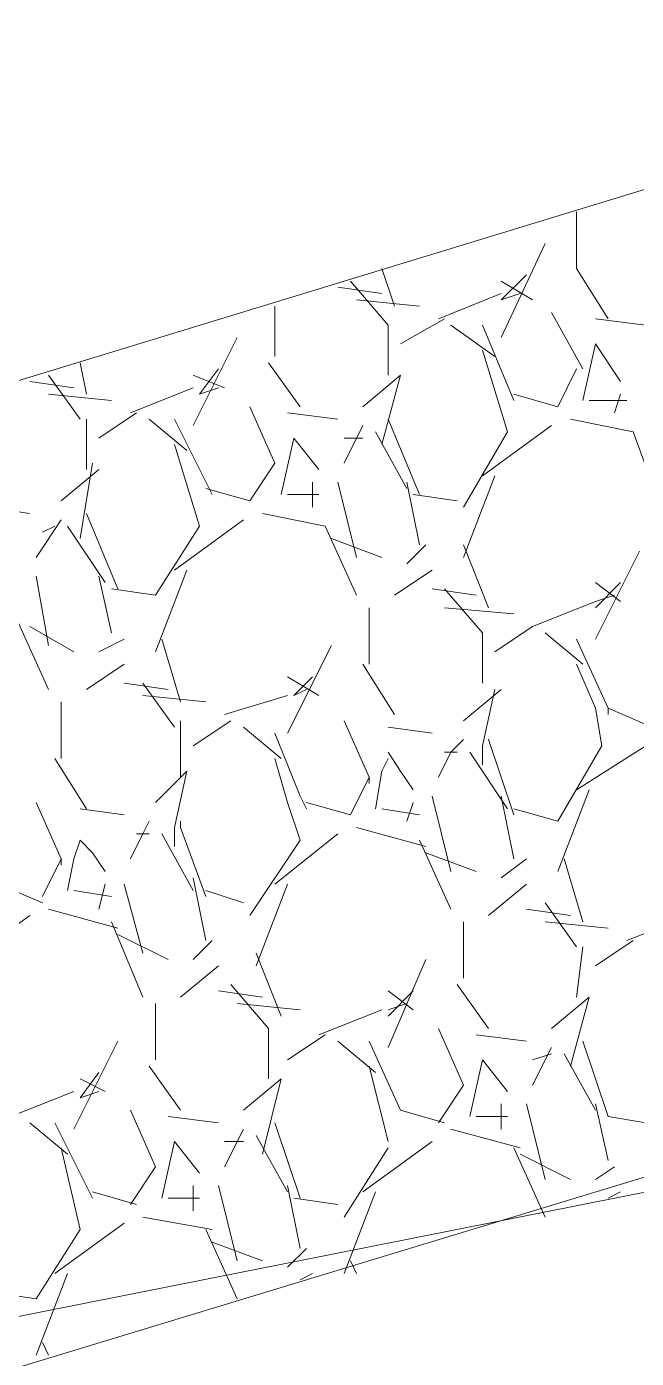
# Model space of a CAD drawing. Header units: metres. Extents: x 535413 to 535809, y 1836230 to 1836506.
# Drawn here: x 535696.595 to 535697.565, y 1836311.265 to 1836313.385 of the extents above; entities that cross this region are included whole.
import ezdxf

# ---------------------------------------------------------------- set-up
doc = ezdxf.new("R2010")
doc.units = ezdxf.units.M
doc.header["$MEASUREMENT"] = 0
doc.layers.add('Level 42', color=1, linetype='Continuous', lineweight=0)
doc.layers.add('Level 44', color=1, linetype='Continuous', lineweight=0)

msp = doc.modelspace()

# ---------------------------------------------------------------- linework, layer by layer
at = {"layer": 'Level 42', "color": 7, "linetype": 'Continuous', "lineweight": 0}
for p, q in [((535698.41, 1836313.38), (535692.29, 1836311.51)), ((535698.41, 1836313.38), (535692.29, 1836311.51)), ((535697.47, 1836313), (535697.47, 1836313.09)), ((535697.47, 1836313), (535697.47, 1836313.09)), ((535697.42, 1836313.04), (535697.35, 1836312.89)), ((535697.42, 1836313.04), (535697.35, 1836312.89)), ((535697.18, 1836312.94), (535697.16, 1836313)), ((535697.18, 1836312.94), (535697.16, 1836313)), ((535697.35, 1836312.95), (535697.39, 1836312.99)), ((535697.35, 1836312.95), (535697.39, 1836312.99)), ((535697.52, 1836312.92), (535697.47, 1836313)), ((535697.52, 1836312.92), (535697.47, 1836313)), ((535697.16, 1836312.96), (535697.09, 1836312.97)), ((535697.16, 1836312.96), (535697.09, 1836312.97)), ((535697.17, 1836312.91), (535697.11, 1836312.98)), ((535697.17, 1836312.91), (535697.11, 1836312.98)), ((535697.35, 1836312.98), (535697.4, 1836312.95)), ((535697.35, 1836312.98), (535697.4, 1836312.95)), ((535697.22, 1836312.94), (535697.12, 1836312.95)), ((535697.22, 1836312.94), (535697.12, 1836312.95)), ((535697.35, 1836312.96), (535697.25, 1836312.92)), ((535697.35, 1836312.96), (535697.25, 1836312.92)), ((535697.35, 1836312.95), (535697.38, 1836312.96)), ((535697.35, 1836312.95), (535697.38, 1836312.96)), ((535696.99, 1836312.86), (535696.99, 1836312.94)), ((535696.99, 1836312.86), (535696.99, 1836312.94)), ((535697.43, 1836312.93), (535697.48, 1836312.84)), ((535697.43, 1836312.93), (535697.48, 1836312.84)), ((535697.17, 1836312.83), (535697.17, 1836312.91)), ((535697.17, 1836312.83), (535697.17, 1836312.91)), ((535697.26, 1836312.92), (535697.19, 1836312.88)), ((535697.26, 1836312.92), (535697.19, 1836312.88)), ((535697.34, 1836312.86), (535697.27, 1836312.91)), ((535697.34, 1836312.86), (535697.27, 1836312.91)), ((535697.37, 1836312.79), (535697.32, 1836312.91)), ((535697.37, 1836312.79), (535697.32, 1836312.91)), ((535697.58, 1836312.91), (535697.5, 1836312.92)), ((535697.58, 1836312.91), (535697.5, 1836312.92)), ((535696.93, 1836312.89), (535696.86, 1836312.75)), ((535696.93, 1836312.89), (535696.86, 1836312.75)), ((535697.48, 1836312.79), (535697.5, 1836312.88)), ((535697.48, 1836312.79), (535697.5, 1836312.88)), ((535697.5, 1836312.88), (535697.54, 1836312.82)), ((535697.5, 1836312.88), (535697.54, 1836312.82)), ((535697.36, 1836312.74), (535697.32, 1836312.87)), ((535697.36, 1836312.74), (535697.32, 1836312.87)), ((535696.69, 1836312.8), (535696.68, 1836312.85)), ((535696.69, 1836312.8), (535696.68, 1836312.85)), ((535696.87, 1836312.8), (535696.9, 1836312.84)), ((535696.87, 1836312.8), (535696.9, 1836312.84)), ((535697.03, 1836312.78), (535696.98, 1836312.85)), ((535697.03, 1836312.78), (535696.98, 1836312.85)), ((535697.47, 1836312.84), (535697.44, 1836312.78)), ((535697.47, 1836312.84), (535697.44, 1836312.78)), ((535696.67, 1836312.81), (535696.6, 1836312.82)), ((535696.67, 1836312.81), (535696.6, 1836312.82)), ((535696.68, 1836312.76), (535696.63, 1836312.83)), ((535696.68, 1836312.76), (535696.63, 1836312.83)), ((535696.86, 1836312.83), (535696.91, 1836312.81)), ((535696.86, 1836312.83), (535696.91, 1836312.81)), ((535697.13, 1836312.78), (535697.19, 1836312.83)), ((535697.13, 1836312.78), (535697.19, 1836312.83)), ((535697.19, 1836312.83), (535697.16, 1836312.72)), ((535697.19, 1836312.83), (535697.16, 1836312.72)), ((535696.73, 1836312.79), (535696.63, 1836312.8)), ((535696.73, 1836312.79), (535696.63, 1836312.8)), ((535696.86, 1836312.81), (535696.76, 1836312.77)), ((535696.86, 1836312.81), (535696.76, 1836312.77)), ((535696.87, 1836312.8), (535696.9, 1836312.81)), ((535696.87, 1836312.8), (535696.9, 1836312.81)), ((535697.44, 1836312.78), (535697.37, 1836312.8)), ((535697.44, 1836312.78), (535697.37, 1836312.8)), ((535697.54, 1836312.8), (535697.53, 1836312.77)), ((535697.54, 1836312.8), (535697.53, 1836312.77)), ((535696.95, 1836312.78), (535696.99, 1836312.69)), ((535696.95, 1836312.78), (535696.99, 1836312.69)), ((535697.55, 1836312.79), (535697.49, 1836312.79)), ((535697.55, 1836312.79), (535697.49, 1836312.79)), ((535696.69, 1836312.68), (535696.69, 1836312.76)), ((535696.69, 1836312.68), (535696.69, 1836312.76)), ((535696.77, 1836312.77), (535696.71, 1836312.73)), ((535696.77, 1836312.77), (535696.71, 1836312.73)), ((535696.85, 1836312.71), (535696.79, 1836312.76)), ((535696.85, 1836312.71), (535696.79, 1836312.76)), ((535696.89, 1836312.64), (535696.83, 1836312.76)), ((535696.89, 1836312.64), (535696.83, 1836312.76)), ((535697.09, 1836312.76), (535697.01, 1836312.77)), ((535697.09, 1836312.76), (535697.01, 1836312.77)), ((535697.17, 1836312.76), (535697.22, 1836312.64)), ((535697.17, 1836312.76), (535697.22, 1836312.64)), ((535697.17, 1836312.76), (535697.22, 1836312.64)), ((535697.17, 1836312.76), (535697.22, 1836312.64)), ((535697.46, 1836312.76), (535697.56, 1836312.74)), ((535697.46, 1836312.76), (535697.56, 1836312.74)), ((535697, 1836312.64), (535697.02, 1836312.73)), ((535697, 1836312.64), (535697.02, 1836312.73)), ((535697.02, 1836312.73), (535697.06, 1836312.68)), ((535697.02, 1836312.73), (535697.06, 1836312.68)), ((535697.13, 1836312.75), (535697.1, 1836312.69)), ((535697.13, 1836312.75), (535697.1, 1836312.69)), ((535697.1, 1836312.73), (535697.13, 1836312.73)), ((535697.1, 1836312.73), (535697.13, 1836312.73)), ((535697.15, 1836312.74), (535697.2, 1836312.65)), ((535697.15, 1836312.74), (535697.2, 1836312.65)), ((535697.29, 1836312.62), (535697.36, 1836312.74)), ((535697.29, 1836312.62), (535697.36, 1836312.74)), ((535697.32, 1836312.67), (535697.43, 1836312.75)), ((535697.32, 1836312.67), (535697.43, 1836312.75)), ((535697.56, 1836312.74), (535697.6, 1836312.63)), ((535697.56, 1836312.74), (535697.6, 1836312.63)), ((535696.87, 1836312.59), (535696.83, 1836312.72)), ((535696.87, 1836312.59), (535696.83, 1836312.72)), ((535696.7, 1836312.69), (535696.68, 1836312.57)), ((535696.7, 1836312.69), (535696.68, 1836312.57)), ((535696.99, 1836312.69), (535696.95, 1836312.63)), ((535696.99, 1836312.69), (535696.95, 1836312.63)), ((535696.65, 1836312.63), (535696.71, 1836312.68)), ((535696.65, 1836312.63), (535696.71, 1836312.68)), ((535697.29, 1836312.54), (535697.34, 1836312.67)), ((535697.29, 1836312.54), (535697.34, 1836312.67)), ((535696.95, 1836312.63), (535696.88, 1836312.65)), ((535696.95, 1836312.63), (535696.88, 1836312.65)), ((535697.05, 1836312.66), (535697.05, 1836312.62)), ((535697.05, 1836312.66), (535697.05, 1836312.62)), ((535697.09, 1836312.66), (535697.12, 1836312.54)), ((535697.09, 1836312.66), (535697.12, 1836312.54)), ((535697.2, 1836312.66), (535697.22, 1836312.56)), ((535697.2, 1836312.66), (535697.22, 1836312.56)), ((535697.06, 1836312.64), (535697.01, 1836312.64)), ((535697.06, 1836312.64), (535697.01, 1836312.64)), ((535697.21, 1836312.64), (535697.28, 1836312.63)), ((535697.21, 1836312.64), (535697.28, 1836312.63)), ((535696.6, 1836312.61), (535696.53, 1836312.62)), ((535696.6, 1836312.61), (535696.53, 1836312.62)), ((535696.69, 1836312.61), (535696.74, 1836312.49)), ((535696.69, 1836312.61), (535696.74, 1836312.49)), ((535696.69, 1836312.61), (535696.74, 1836312.49)), ((535696.69, 1836312.61), (535696.74, 1836312.49)), ((535696.97, 1836312.61), (535697.07, 1836312.59)), ((535696.97, 1836312.61), (535697.07, 1836312.59)), ((535696.65, 1836312.6), (535696.61, 1836312.54)), ((535696.65, 1836312.6), (535696.61, 1836312.54)), ((535696.62, 1836312.58), (535696.64, 1836312.59)), ((535696.62, 1836312.58), (535696.64, 1836312.59)), ((535696.66, 1836312.59), (535696.72, 1836312.5)), ((535696.66, 1836312.59), (535696.72, 1836312.5)), ((535696.8, 1836312.48), (535696.87, 1836312.59)), ((535696.8, 1836312.48), (535696.87, 1836312.59)), ((535696.83, 1836312.52), (535696.94, 1836312.6)), ((535696.83, 1836312.52), (535696.94, 1836312.6)), ((535697.07, 1836312.59), (535697.12, 1836312.48)), ((535697.07, 1836312.59), (535697.12, 1836312.48)), ((535697.08, 1836312.57), (535697.16, 1836312.54)), ((535697.08, 1836312.57), (535697.16, 1836312.54)), ((535697.2, 1836312.53), (535697.23, 1836312.56)), ((535697.2, 1836312.53), (535697.23, 1836312.56)), ((535697.33, 1836312.46), (535697.29, 1836312.56)), ((535697.33, 1836312.46), (535697.29, 1836312.56)), ((535697.57, 1836312.55), (535697.5, 1836312.41)), ((535697.57, 1836312.55), (535697.5, 1836312.41)), ((535696.8, 1836312.39), (535696.85, 1836312.52)), ((535696.8, 1836312.39), (535696.85, 1836312.52)), ((535697.18, 1836312.48), (535697.24, 1836312.52)), ((535697.18, 1836312.48), (535697.24, 1836312.52)), ((535696.61, 1836312.51), (535696.63, 1836312.4)), ((535696.61, 1836312.51), (535696.63, 1836312.4)), ((535696.71, 1836312.51), (535696.73, 1836312.42)), ((535696.71, 1836312.51), (535696.73, 1836312.42)), ((535697.5, 1836312.5), (535697.54, 1836312.47)), ((535697.5, 1836312.46), (535697.54, 1836312.5)), ((535697.5, 1836312.5), (535697.54, 1836312.47)), ((535697.5, 1836312.46), (535697.54, 1836312.5)), ((535696.73, 1836312.49), (535696.8, 1836312.48)), ((535696.73, 1836312.49), (535696.8, 1836312.48)), ((535697.31, 1836312.48), (535697.24, 1836312.49)), ((535697.31, 1836312.48), (535697.24, 1836312.49)), ((535697.32, 1836312.42), (535697.26, 1836312.49)), ((535697.32, 1836312.42), (535697.26, 1836312.49)), ((535697.5, 1836312.47), (535697.53, 1836312.48)), ((535697.5, 1836312.47), (535697.53, 1836312.48)), ((535697.14, 1836312.37), (535697.14, 1836312.46)), ((535697.14, 1836312.37), (535697.14, 1836312.46)), ((535697.37, 1836312.45), (535697.26, 1836312.46)), ((535697.37, 1836312.45), (535697.26, 1836312.46)), ((535697.5, 1836312.47), (535697.4, 1836312.43)), ((535697.5, 1836312.47), (535697.4, 1836312.43)), ((535696.58, 1836312.44), (535696.63, 1836312.33)), ((535696.58, 1836312.44), (535696.63, 1836312.33)), ((535696.6, 1836312.43), (535696.67, 1836312.39)), ((535696.6, 1836312.43), (535696.67, 1836312.39)), ((535697.32, 1836312.34), (535697.32, 1836312.42)), ((535697.32, 1836312.34), (535697.32, 1836312.42)), ((535697.4, 1836312.43), (535697.34, 1836312.39)), ((535697.4, 1836312.43), (535697.34, 1836312.39)), ((535697.48, 1836312.37), (535697.42, 1836312.42)), ((535697.48, 1836312.37), (535697.42, 1836312.42)), ((535696.71, 1836312.39), (535696.75, 1836312.41)), ((535696.71, 1836312.39), (535696.75, 1836312.41)), ((535696.84, 1836312.31), (535696.81, 1836312.41)), ((535696.84, 1836312.31), (535696.81, 1836312.41)), ((535697.08, 1836312.4), (535697.01, 1836312.26)), ((535697.08, 1836312.4), (535697.01, 1836312.26)), ((535697.52, 1836312.3), (535697.47, 1836312.41)), ((535697.52, 1836312.3), (535697.47, 1836312.41)), ((535696.69, 1836312.33), (535696.75, 1836312.37)), ((535696.69, 1836312.33), (535696.75, 1836312.37)), ((535697.18, 1836312.29), (535697.13, 1836312.37)), ((535697.18, 1836312.29), (535697.13, 1836312.37)), ((535697.5, 1836312.3), (535697.47, 1836312.37)), ((535697.5, 1836312.3), (535697.47, 1836312.37)), ((535697.01, 1836312.35), (535697.06, 1836312.32)), ((535697.01, 1836312.35), (535697.06, 1836312.32)), ((535697.02, 1836312.32), (535697.05, 1836312.35)), ((535697.02, 1836312.32), (535697.05, 1836312.35)), ((535696.82, 1836312.33), (535696.75, 1836312.34)), ((535696.82, 1836312.33), (535696.75, 1836312.34)), ((535696.83, 1836312.27), (535696.78, 1836312.34)), ((535696.83, 1836312.27), (535696.78, 1836312.34)), ((535697.02, 1836312.32), (535697.04, 1836312.33)), ((535697.02, 1836312.32), (535697.04, 1836312.33)), ((535697.29, 1836312.28), (535697.35, 1836312.33)), ((535697.29, 1836312.28), (535697.35, 1836312.33)), ((535697.34, 1836312.33), (535697.32, 1836312.24)), ((535697.34, 1836312.33), (535697.32, 1836312.24)), ((535696.65, 1836312.22), (535696.65, 1836312.31)), ((535696.65, 1836312.22), (535696.65, 1836312.31)), ((535696.88, 1836312.31), (535696.78, 1836312.32)), ((535696.88, 1836312.31), (535696.78, 1836312.32)), ((535697.01, 1836312.32), (535696.91, 1836312.29)), ((535697.01, 1836312.32), (535696.91, 1836312.29)), ((535697.51, 1836312.24), (535697.5, 1836312.3)), ((535697.51, 1836312.24), (535697.5, 1836312.3)), ((535697.59, 1836312.27), (535697.52, 1836312.3)), ((535697.52, 1836312.29), (535697.52, 1836312.3)), ((535697.59, 1836312.27), (535697.52, 1836312.3)), ((535697.52, 1836312.29), (535697.52, 1836312.3)), ((535696.84, 1836312.19), (535696.84, 1836312.28)), ((535696.84, 1836312.19), (535696.84, 1836312.28)), ((535696.92, 1836312.28), (535696.86, 1836312.24)), ((535696.92, 1836312.28), (535696.86, 1836312.24)), ((535697, 1836312.22), (535696.94, 1836312.27)), ((535697, 1836312.22), (535696.94, 1836312.27)), ((535697.1, 1836312.28), (535697.14, 1836312.19)), ((535697.1, 1836312.28), (535697.14, 1836312.19)), ((535697.24, 1836312.26), (535697.17, 1836312.27)), ((535697.24, 1836312.26), (535697.17, 1836312.27)), ((535697.03, 1836312.16), (535696.99, 1836312.26)), ((535697.03, 1836312.16), (535696.99, 1836312.26)), ((535697.29, 1836312.25), (535697.27, 1836312.23)), ((535697.29, 1836312.25), (535697.27, 1836312.23)), ((535697.33, 1836312.25), (535697.37, 1836312.13)), ((535697.33, 1836312.25), (535697.37, 1836312.13)), ((535697.33, 1836312.25), (535697.37, 1836312.13)), ((535697.33, 1836312.25), (535697.37, 1836312.13)), ((535697.17, 1836312.23), (535697.19, 1836312.2)), ((535697.17, 1836312.23), (535697.19, 1836312.2)), ((535697.27, 1836312.23), (535697.25, 1836312.19)), ((535697.27, 1836312.23), (535697.25, 1836312.19)), ((535697.26, 1836312.23), (535697.28, 1836312.23)), ((535697.26, 1836312.23), (535697.28, 1836312.23)), ((535697.3, 1836312.23), (535697.36, 1836312.14)), ((535697.3, 1836312.23), (535697.36, 1836312.14)), ((535697.32, 1836312.24), (535697.32, 1836312.21)), ((535697.32, 1836312.24), (535697.32, 1836312.21)), ((535697.44, 1836312.12), (535697.51, 1836312.24)), ((535697.44, 1836312.12), (535697.51, 1836312.24)), ((535697.47, 1836312.17), (535697.58, 1836312.24)), ((535697.47, 1836312.17), (535697.58, 1836312.24)), ((535696.69, 1836312.14), (535696.64, 1836312.22)), ((535696.69, 1836312.14), (535696.64, 1836312.22)), ((535696.8, 1836312.15), (535696.85, 1836312.2)), ((535696.8, 1836312.15), (535696.85, 1836312.2)), ((535696.85, 1836312.2), (535696.83, 1836312.11)), ((535696.85, 1836312.2), (535696.83, 1836312.11)), ((535697.01, 1836312.15), (535696.99, 1836312.22)), ((535697.01, 1836312.15), (535696.99, 1836312.22)), ((535697.15, 1836312.14), (535697.16, 1836312.2)), ((535697.15, 1836312.14), (535697.16, 1836312.2)), ((535697.16, 1836312.2), (535697.17, 1836312.22)), ((535697.16, 1836312.2), (535697.17, 1836312.22)), ((535697.19, 1836312.2), (535697.21, 1836312.17)), ((535697.19, 1836312.2), (535697.21, 1836312.17)), ((535697.14, 1836312.19), (535697.11, 1836312.13)), ((535697.14, 1836312.19), (535697.11, 1836312.13)), ((535697.14, 1836312.19), (535697.14, 1836312.18)), ((535697.14, 1836312.19), (535697.14, 1836312.18)), ((535697.04, 1836312.14), (535697.03, 1836312.16)), ((535697.04, 1836312.14), (535697.03, 1836312.16)), ((535697.24, 1836312.16), (535697.27, 1836312.04)), ((535697.24, 1836312.16), (535697.27, 1836312.04)), ((535697.35, 1836312.16), (535697.37, 1836312.06)), ((535697.35, 1836312.16), (535697.37, 1836312.06)), ((535697.44, 1836312.04), (535697.49, 1836312.17)), ((535697.44, 1836312.04), (535697.49, 1836312.17)), ((535696.61, 1836312.15), (535696.65, 1836312.06)), ((535696.61, 1836312.15), (535696.65, 1836312.06)), ((535696.75, 1836312.13), (535696.68, 1836312.14)), ((535696.75, 1836312.13), (535696.68, 1836312.14)), ((535697.03, 1836312.09), (535697.01, 1836312.15)), ((535697.03, 1836312.09), (535697.01, 1836312.15)), ((535697.11, 1836312.13), (535697.04, 1836312.15)), ((535697.11, 1836312.13), (535697.04, 1836312.15)), ((535697.22, 1836312.13), (535697.16, 1836312.14)), ((535697.22, 1836312.13), (535697.16, 1836312.14)), ((535697.21, 1836312.15), (535697.2, 1836312.12)), ((535697.21, 1836312.15), (535697.2, 1836312.12)), ((535697.37, 1836312.14), (535697.44, 1836312.12)), ((535697.37, 1836312.14), (535697.44, 1836312.12)), ((535696.79, 1836312.12), (535696.78, 1836312.1)), ((535696.79, 1836312.12), (535696.78, 1836312.1)), ((535696.84, 1836312.12), (535696.84, 1836312.11)), ((535696.84, 1836312.12), (535696.84, 1836312.11)), ((535696.84, 1836312.12), (535696.84, 1836312.11)), ((535696.84, 1836312.12), (535696.84, 1836312.11)), ((535696.78, 1836312.1), (535696.76, 1836312.06)), ((535696.78, 1836312.1), (535696.76, 1836312.06)), ((535696.77, 1836312.1), (535696.79, 1836312.1)), ((535696.77, 1836312.1), (535696.79, 1836312.1)), ((535696.81, 1836312.1), (535696.86, 1836312.01)), ((535696.81, 1836312.1), (535696.86, 1836312.01)), ((535696.83, 1836312.11), (535696.83, 1836312.08)), ((535696.83, 1836312.11), (535696.83, 1836312.08)), ((535696.84, 1836312.11), (535696.88, 1836312)), ((535696.84, 1836312.11), (535696.88, 1836312)), ((535696.84, 1836312.11), (535696.88, 1836312)), ((535696.84, 1836312.11), (535696.88, 1836312)), ((535696.99, 1836312.02), (535697.09, 1836312.1)), ((535696.99, 1836312.02), (535697.09, 1836312.1)), ((535697.12, 1836312.11), (535697.23, 1836312.08)), ((535697.12, 1836312.11), (535697.23, 1836312.08)), ((535696.67, 1836312.06), (535696.68, 1836312.09)), ((535696.67, 1836312.06), (535696.68, 1836312.09)), ((535696.68, 1836312.09), (535696.7, 1836312.07)), ((535696.68, 1836312.09), (535696.7, 1836312.07)), ((535696.95, 1836311.97), (535697.03, 1836312.09)), ((535696.95, 1836311.97), (535697.03, 1836312.09)), ((535697.22, 1836312.09), (535697.27, 1836311.98)), ((535697.22, 1836312.09), (535697.27, 1836311.98)), ((535696.65, 1836312.06), (535696.62, 1836312)), ((535696.65, 1836312.06), (535696.62, 1836312)), ((535696.65, 1836312.06), (535696.65, 1836312.05)), ((535696.65, 1836312.06), (535696.65, 1836312.05)), ((535696.66, 1836312.01), (535696.67, 1836312.06)), ((535696.66, 1836312.01), (535696.67, 1836312.06)), ((535696.7, 1836312.07), (535696.72, 1836312.04)), ((535696.7, 1836312.07), (535696.72, 1836312.04)), ((535697.23, 1836312.07), (535697.31, 1836312.04)), ((535697.23, 1836312.07), (535697.31, 1836312.04)), ((535697.35, 1836312.03), (535697.39, 1836312.06)), ((535697.35, 1836312.03), (535697.39, 1836312.06)), ((535697.48, 1836311.96), (535697.45, 1836312.06)), ((535697.48, 1836311.96), (535697.45, 1836312.06)), ((535696.62, 1836311.99), (535696.55, 1836312.02)), ((535696.62, 1836311.99), (535696.55, 1836312.02)), ((535696.73, 1836312), (535696.67, 1836312.01)), ((535696.73, 1836312), (535696.67, 1836312.01)), ((535696.72, 1836312.02), (535696.71, 1836311.98)), ((535696.72, 1836312.02), (535696.71, 1836311.98)), ((535696.75, 1836312.02), (535696.78, 1836311.91)), ((535696.75, 1836312.02), (535696.78, 1836311.91)), ((535696.86, 1836312.03), (535696.88, 1836311.93)), ((535696.86, 1836312.03), (535696.88, 1836311.93)), ((535696.88, 1836312.01), (535696.94, 1836311.99)), ((535696.88, 1836312.01), (535696.94, 1836311.99)), ((535696.96, 1836311.89), (535697.01, 1836312.02)), ((535696.96, 1836311.89), (535697.01, 1836312.02)), ((535697.33, 1836311.97), (535697.39, 1836312.02)), ((535697.33, 1836311.97), (535697.39, 1836312.02)), ((535697.47, 1836311.92), (535697.42, 1836311.99)), ((535697.47, 1836311.92), (535697.42, 1836311.99)), ((535696.49, 1836311.89), (535696.6, 1836311.97)), ((535696.49, 1836311.89), (535696.6, 1836311.97)), ((535696.63, 1836311.98), (535696.74, 1836311.95)), ((535696.63, 1836311.98), (535696.74, 1836311.95)), ((535697.46, 1836311.97), (535697.39, 1836311.98)), ((535697.46, 1836311.97), (535697.39, 1836311.98)), ((535697.65, 1836311.97), (535697.55, 1836311.93)), ((535697.65, 1836311.97), (535697.55, 1836311.93)), ((535696.73, 1836311.96), (535696.78, 1836311.84)), ((535696.73, 1836311.96), (535696.78, 1836311.84)), ((535697.29, 1836311.87), (535697.29, 1836311.96)), ((535697.29, 1836311.87), (535697.29, 1836311.96)), ((535697.52, 1836311.95), (535697.42, 1836311.96)), ((535697.52, 1836311.95), (535697.42, 1836311.96)), ((535698.85, 1836311.94), (535692.73, 1836310.08)), ((535698.85, 1836311.94), (535692.73, 1836310.08)), ((535696.74, 1836311.94), (535696.82, 1836311.9)), ((535696.74, 1836311.94), (535696.82, 1836311.9)), ((535696.86, 1836311.9), (535696.89, 1836311.93)), ((535696.86, 1836311.9), (535696.89, 1836311.93)), ((535697.56, 1836311.93), (535697.5, 1836311.89)), ((535697.56, 1836311.93), (535697.5, 1836311.89)), ((535697, 1836311.81), (535696.96, 1836311.91)), ((535697, 1836311.81), (535696.96, 1836311.91)), ((535697.47, 1836311.84), (535697.48, 1836311.92)), ((535697.47, 1836311.84), (535697.48, 1836311.92)), ((535696.84, 1836311.84), (535696.9, 1836311.89)), ((535696.84, 1836311.84), (535696.9, 1836311.89)), ((535697.23, 1836311.9), (535697.17, 1836311.76)), ((535697.23, 1836311.9), (535697.17, 1836311.76)), ((535696.97, 1836311.84), (535696.9, 1836311.85)), ((535696.97, 1836311.84), (535696.9, 1836311.85)), ((535696.98, 1836311.79), (535696.92, 1836311.86)), ((535696.98, 1836311.79), (535696.92, 1836311.86)), ((535697.17, 1836311.85), (535697.21, 1836311.82)), ((535697.17, 1836311.81), (535697.21, 1836311.85)), ((535697.17, 1836311.85), (535697.21, 1836311.82)), ((535697.17, 1836311.81), (535697.21, 1836311.85)), ((535697.33, 1836311.79), (535697.28, 1836311.86)), ((535697.33, 1836311.79), (535697.28, 1836311.86)), ((535697.43, 1836311.79), (535697.49, 1836311.84)), ((535697.43, 1836311.79), (535697.49, 1836311.84)), ((535697.49, 1836311.84), (535697.46, 1836311.73)), ((535697.49, 1836311.84), (535697.46, 1836311.73)), ((535696.8, 1836311.74), (535696.8, 1836311.83)), ((535696.8, 1836311.74), (535696.8, 1836311.83)), ((535697.03, 1836311.82), (535696.93, 1836311.83)), ((535697.03, 1836311.82), (535696.93, 1836311.83)), ((535697.16, 1836311.82), (535697.06, 1836311.78)), ((535697.16, 1836311.82), (535697.06, 1836311.78)), ((535697.17, 1836311.82), (535697.2, 1836311.83)), ((535697.17, 1836311.82), (535697.2, 1836311.83)), ((535696.98, 1836311.71), (535696.98, 1836311.79)), ((535696.98, 1836311.71), (535696.98, 1836311.79)), ((535697.07, 1836311.78), (535697.01, 1836311.74)), ((535697.07, 1836311.78), (535697.01, 1836311.74)), ((535697.25, 1836311.79), (535697.29, 1836311.7)), ((535697.25, 1836311.79), (535697.29, 1836311.7)), ((535697.39, 1836311.77), (535697.31, 1836311.78)), ((535697.39, 1836311.77), (535697.31, 1836311.78)), ((535696.74, 1836311.77), (535696.67, 1836311.63)), ((535696.74, 1836311.77), (535696.67, 1836311.63)), ((535697.15, 1836311.72), (535697.09, 1836311.77)), ((535697.15, 1836311.72), (535697.09, 1836311.77)), ((535697.19, 1836311.66), (535697.14, 1836311.77)), ((535697.19, 1836311.66), (535697.14, 1836311.77)), ((535697.43, 1836311.76), (535697.4, 1836311.7)), ((535697.43, 1836311.76), (535697.4, 1836311.7)), ((535697.48, 1836311.77), (535697.52, 1836311.65)), ((535697.48, 1836311.77), (535697.52, 1836311.65)), ((535697.48, 1836311.77), (535697.52, 1836311.65)), ((535697.48, 1836311.77), (535697.52, 1836311.65)), ((535697.3, 1836311.65), (535697.32, 1836311.74)), ((535697.3, 1836311.65), (535697.32, 1836311.74)), ((535697.32, 1836311.74), (535697.36, 1836311.69)), ((535697.32, 1836311.74), (535697.36, 1836311.69)), ((535697.4, 1836311.74), (535697.43, 1836311.75)), ((535697.4, 1836311.74), (535697.43, 1836311.75)), ((535697.45, 1836311.75), (535697.5, 1836311.66)), ((535697.45, 1836311.75), (535697.5, 1836311.66)), ((535696.68, 1836311.68), (535696.71, 1836311.72)), ((535696.68, 1836311.68), (535696.71, 1836311.72)), ((535696.84, 1836311.66), (535696.79, 1836311.73)), ((535696.84, 1836311.66), (535696.79, 1836311.73)), ((535697.17, 1836311.61), (535697.14, 1836311.73)), ((535697.17, 1836311.61), (535697.14, 1836311.73)), ((535696.68, 1836311.71), (535696.72, 1836311.69)), ((535696.68, 1836311.71), (535696.72, 1836311.69)), ((535696.94, 1836311.66), (535697, 1836311.71)), ((535696.94, 1836311.66), (535697, 1836311.71)), ((535697, 1836311.71), (535696.97, 1836311.59)), ((535697, 1836311.71), (535696.97, 1836311.59)), ((535697.29, 1836311.7), (535697.25, 1836311.64)), ((535697.29, 1836311.7), (535697.25, 1836311.64)), ((535696.67, 1836311.69), (535696.57, 1836311.65)), ((535696.67, 1836311.69), (535696.57, 1836311.65)), ((535696.68, 1836311.68), (535696.71, 1836311.69)), ((535696.68, 1836311.68), (535696.71, 1836311.69)), ((535697.35, 1836311.67), (535697.35, 1836311.63)), ((535697.35, 1836311.67), (535697.35, 1836311.63)), ((535697.39, 1836311.67), (535697.42, 1836311.55)), ((535697.39, 1836311.67), (535697.42, 1836311.55)), ((535697.5, 1836311.67), (535697.52, 1836311.58)), ((535697.5, 1836311.67), (535697.52, 1836311.58)), ((535696.76, 1836311.66), (535696.8, 1836311.57)), ((535696.76, 1836311.66), (535696.8, 1836311.57)), ((535696.9, 1836311.64), (535696.82, 1836311.65)), ((535696.9, 1836311.64), (535696.82, 1836311.65)), ((535697.26, 1836311.64), (535697.19, 1836311.66)), ((535697.26, 1836311.64), (535697.19, 1836311.66)), ((535697.36, 1836311.65), (535697.31, 1836311.65)), ((535697.36, 1836311.65), (535697.31, 1836311.65)), ((535697.52, 1836311.65), (535697.58, 1836311.64)), ((535697.52, 1836311.65), (535697.58, 1836311.64)), ((535696.66, 1836311.59), (535696.6, 1836311.64)), ((535696.66, 1836311.59), (535696.6, 1836311.64)), ((535696.7, 1836311.52), (535696.64, 1836311.64)), ((535696.7, 1836311.52), (535696.64, 1836311.64)), ((535696.94, 1836311.63), (535696.91, 1836311.57)), ((535696.94, 1836311.63), (535696.91, 1836311.57)), ((535696.99, 1836311.64), (535697.03, 1836311.52)), ((535696.99, 1836311.64), (535697.03, 1836311.52)), ((535696.99, 1836311.64), (535697.03, 1836311.52)), ((535696.99, 1836311.64), (535697.03, 1836311.52)), ((535697.27, 1836311.63), (535697.38, 1836311.6)), ((535697.27, 1836311.63), (535697.38, 1836311.6)), ((535696.81, 1836311.52), (535696.83, 1836311.61)), ((535696.81, 1836311.52), (535696.83, 1836311.61)), ((535696.83, 1836311.61), (535696.87, 1836311.56)), ((535696.83, 1836311.61), (535696.87, 1836311.56)), ((535696.91, 1836311.61), (535696.94, 1836311.61)), ((535696.91, 1836311.61), (535696.94, 1836311.61)), ((535696.96, 1836311.62), (535697.01, 1836311.53)), ((535696.96, 1836311.62), (535697.01, 1836311.53)), ((535697.13, 1836311.53), (535697.24, 1836311.61)), ((535697.13, 1836311.53), (535697.24, 1836311.61)), ((535696.68, 1836311.47), (535696.65, 1836311.6)), ((535696.68, 1836311.47), (535696.65, 1836311.6)), ((535697.1, 1836311.49), (535697.17, 1836311.6)), ((535697.1, 1836311.49), (535697.17, 1836311.6)), ((535697.37, 1836311.6), (535697.42, 1836311.49)), ((535697.37, 1836311.6), (535697.42, 1836311.49)), ((535697.38, 1836311.59), (535697.46, 1836311.55)), ((535697.38, 1836311.59), (535697.46, 1836311.55)), ((535696.8, 1836311.57), (535696.76, 1836311.51)), ((535696.8, 1836311.57), (535696.76, 1836311.51)), ((535697.5, 1836311.55), (535697.53, 1836311.57)), ((535697.5, 1836311.55), (535697.53, 1836311.57)), ((535696.77, 1836311.51), (535696.7, 1836311.53)), ((535696.77, 1836311.51), (535696.7, 1836311.53)), ((535696.86, 1836311.54), (535696.86, 1836311.5)), ((535696.86, 1836311.54), (535696.86, 1836311.5)), ((535696.9, 1836311.54), (535696.93, 1836311.42)), ((535696.9, 1836311.54), (535696.93, 1836311.42)), ((535697.01, 1836311.54), (535697.03, 1836311.44)), ((535697.01, 1836311.54), (535697.03, 1836311.44)), ((535697.1, 1836311.4), (535697.15, 1836311.53)), ((535697.1, 1836311.4), (535697.15, 1836311.53)), ((535697.52, 1836311.52), (535697.54, 1836311.53)), ((535697.52, 1836311.52), (535697.54, 1836311.53)), ((535696.87, 1836311.52), (535696.82, 1836311.52)), ((535696.87, 1836311.52), (535696.82, 1836311.52)), ((535697.02, 1836311.52), (535697.09, 1836311.51)), ((535697.02, 1836311.52), (535697.09, 1836311.51)), ((535696.64, 1836311.4), (535696.75, 1836311.48)), ((535696.64, 1836311.4), (535696.75, 1836311.48)), ((535696.78, 1836311.49), (535696.89, 1836311.47)), ((535696.78, 1836311.49), (535696.89, 1836311.47)), ((535696.61, 1836311.36), (535696.68, 1836311.47)), ((535696.61, 1836311.36), (535696.68, 1836311.47)), ((535696.88, 1836311.47), (535696.93, 1836311.36)), ((535696.88, 1836311.47), (535696.93, 1836311.36)), ((535696.89, 1836311.45), (535696.97, 1836311.42)), ((535696.89, 1836311.45), (535696.97, 1836311.42)), ((535697.01, 1836311.41), (535697.04, 1836311.44)), ((535697.01, 1836311.41), (535697.04, 1836311.44)), ((535697.12, 1836311.4), (535697.11, 1836311.42)), ((535697.12, 1836311.4), (535697.11, 1836311.42)), ((535696.61, 1836311.27), (535696.66, 1836311.4)), ((535696.61, 1836311.27), (535696.66, 1836311.4)), ((535697.03, 1836311.39), (535697.05, 1836311.4)), ((535697.03, 1836311.39), (535697.05, 1836311.4)), ((535696.54, 1836311.37), (535696.61, 1836311.36)), ((535696.54, 1836311.37), (535696.61, 1836311.36)), ((535696.63, 1836311.27), (535696.62, 1836311.29)), ((535696.63, 1836311.27), (535696.62, 1836311.29))]:
    msp.add_line(p, q, dxfattribs=at)
for p in [(535697.33, 1836312.25), (535697.33, 1836312.25), (535697.33, 1836312.25), (535697.33, 1836312.25), (535697.14, 1836312.19), (535697.14, 1836312.19), (535696.65, 1836312.06), (535696.65, 1836312.06)]:
    msp.add_point(p, dxfattribs=at)
at = {"layer": 'Level 44', "color": 7, "linetype": 'Continuous', "lineweight": 0, "flags": 128}
msp.add_lwpolyline([(535697.78, 1836303.41), (535717.4, 1836307.31), (535715.84, 1836315.15), (535696.22, 1836311.26)], close=True, dxfattribs=at)

doc.saveas('drawing.dxf')
